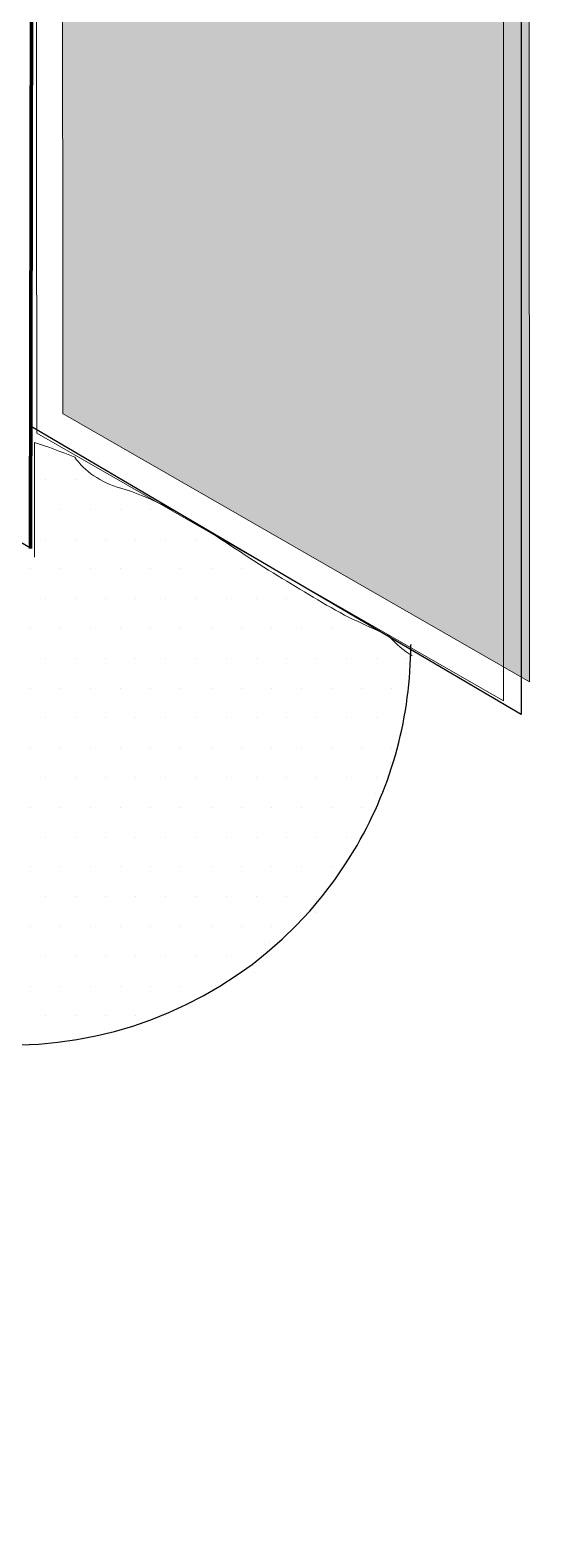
# Model space of a CAD drawing. Header units: inches. Extents: x -17.6 to 82.3, y -15.1 to 23.2.
# Drawn here: x 55.504 to 55.829, y -2.329 to -1.39 of the extents above; entities that cross this region are included whole.
import ezdxf

# ---------------------------------------------------------------- set-up
doc = ezdxf.new("R2010")
doc.units = ezdxf.units.IN
doc.header["$MEASUREMENT"] = 0
for name, color, linetype, lineweight in [('.ATI-HATCH', 7, 'Continuous', 0), ('G-ANNO-TTLB', 7, 'Continuous', 0), ('TYVEK', 7, 'Continuous', 0)]:
    doc.layers.add(name, color=color, linetype=linetype, lineweight=lineweight)

msp = doc.modelspace()

# ---------------------------------------------------------------- hatches: boundary and pattern name
at = {"layer": '.ATI-HATCH', "true_color": 0x808080, "transparency": 33554687}
h = msp.add_hatch(color=8, dxfattribs=at)
edge = h.paths.add_edge_path()
edge.add_spline(control_points=[(52.84139, 2.59806), (52.84139, 2.59806), (52.71514, 2.67042), (52.71514, 2.67042), (52.71514, 2.67042), (52.53722, 2.77236), (52.53722, 2.77236), (52.53722, 2.77236), (52.53722, 2.75764), (52.53722, 2.75764), (52.53722, 2.75764), (52.53055, 0.09889), (52.53055, 0.09889), (52.53055, 0.09889), (52.84208, -0.08097), (52.84208, -0.08097), (52.84208, -0.08097), (52.84208, 0.25375), (52.84208, 0.25375), (52.84208, 0.25375), (52.84139, 0.25347), (52.84139, 0.25347), (52.84139, 0.25347), (52.84139, 2.59806), (52.84139, 2.59806)], knot_values=[0, 0, 0, 0, 1, 1, 1, 2, 2, 2, 3, 3, 3, 4, 4, 4, 5, 5, 5, 6, 6, 6, 7, 7, 7, 8, 8, 8, 8], degree=3, periodic=0)
edge = h.paths.add_edge_path()
edge.add_spline(control_points=[(52.84139, 3.04972), (52.84139, 3.04972), (52.84139, 2.59806), (52.84139, 2.59806), (52.84139, 2.59806), (52.8482, 2.59417), (52.8482, 2.59417), (52.8482, 2.59417), (52.84139, 3.04972), (52.84139, 3.04972)], knot_values=[0, 0, 0, 0, 1, 1, 1, 2, 2, 2, 3, 3, 3, 3], degree=3, periodic=0)
edge = h.paths.add_edge_path()
edge.add_spline(control_points=[(55.81569, 0.95583), (55.81569, 0.95583), (55.52319, 1.12347), (55.52319, 1.12347), (55.52319, 1.12347), (55.52486, -1.62986), (55.52486, -1.62986), (55.52486, -1.62986), (55.525, -1.62986), (55.525, -1.62986), (55.525, -1.62986), (55.81681, -1.7975), (55.81681, -1.7975), (55.81681, -1.7975), (55.81569, 0.95583), (55.81569, 0.95583)], knot_values=[0, 0, 0, 0, 1, 1, 1, 2, 2, 2, 3, 3, 3, 4, 4, 4, 5, 5, 5, 5], degree=3, periodic=0)
at = {"layer": 'G-ANNO-TTLB', "true_color": 0xff00ff, "transparency": 33554687}
h = msp.add_hatch(color=6, dxfattribs=at)
edge = h.paths.add_edge_path()
edge.add_spline(control_points=[(77.90202, -11.06099), (77.90202, -11.06099), (37.21427, -11.06099), (37.21427, -11.06099), (37.21427, -11.06099), (37.21427, 23.06401), (37.21427, 23.06401), (37.21427, 23.06401), (77.90202, 23.06401), (77.90202, 23.06401), (77.90202, 23.06401), (77.90202, -11.06099), (77.90202, -11.06099)], knot_values=[0, 0, 0, 0, 1, 1, 1, 2, 2, 2, 3, 3, 3, 4, 4, 4, 4], degree=3, periodic=0)
edge = h.paths.add_edge_path()
edge.add_spline(control_points=[(37.33927, 22.93901), (37.33927, 22.93901), (37.33927, -10.93599), (37.33927, -10.93599), (37.33927, -10.93599), (77.77702, -10.93599), (77.77702, -10.93599), (77.77702, -10.93599), (77.77702, 22.93901), (77.77702, 22.93901), (77.77702, 22.93901), (37.33927, 22.93901), (37.33927, 22.93901)], knot_values=[0, 0, 0, 0, 1, 1, 1, 2, 2, 2, 3, 3, 3, 4, 4, 4, 4], degree=3, periodic=0)
edge.add_line((37.33927, 22.93901), (37.33927, 22.93901))
at = {"layer": 'TYVEK', "true_color": 0x000000, "transparency": 33554687}
h = msp.add_hatch(dxfattribs=at)
h.set_pattern_fill('_U', color=18, scale=10, angle=44.99999, style=2, pattern_type=0)
h.set_pattern_definition([(45, (0, 0), (-7.071, 7.071), [])])
h.paths.add_polyline_path([(55.80055, -1.80942), (55.50862, -1.64197), (55.50516, 1.12618), (55.80055, 0.96611)])

# ---------------------------------------------------------------- linework, layer by layer
at = {"layer": '.ATI-HATCH', "color": 8, "lineweight": 0, "true_color": 0x808080}
for p, q in [((55.50459, -1.65232), (55.50459, -1.65232)), ((55.51401, -1.67096), (55.51401, -1.67096)), ((55.53284, -1.67096), (55.53284, -1.67096)), ((55.50459, -1.68959), (55.50459, -1.68959)), ((55.52343, -1.68959), (55.52343, -1.68959)), ((55.54226, -1.68959), (55.54226, -1.68959)), ((55.56109, -1.68959), (55.56109, -1.68959)), ((55.57993, -1.68959), (55.57993, -1.68959)), ((55.51401, -1.70823), (55.51401, -1.70823)), ((55.53284, -1.70823), (55.53284, -1.70823)), ((55.55168, -1.70823), (55.55168, -1.70823)), ((55.57051, -1.70823), (55.57051, -1.70823)), ((55.58934, -1.70823), (55.58934, -1.70823)), ((55.60818, -1.70823), (55.60818, -1.70823)), ((55.50459, -1.72687), (55.50459, -1.72687)), ((55.52343, -1.72687), (55.52343, -1.72687)), ((55.54226, -1.72687), (55.54226, -1.72687)), ((55.56109, -1.72687), (55.56109, -1.72687)), ((55.57993, -1.72687), (55.57993, -1.72687)), ((55.59876, -1.72687), (55.59876, -1.72687)), ((55.61759, -1.72687), (55.61759, -1.72687)), ((55.63643, -1.72687), (55.63643, -1.72687)), ((55.51401, -1.74551), (55.51401, -1.74551)), ((55.53284, -1.74551), (55.53284, -1.74551)), ((55.55168, -1.74551), (55.55168, -1.74551)), ((55.57051, -1.74551), (55.57051, -1.74551)), ((55.58934, -1.74551), (55.58934, -1.74551)), ((55.60818, -1.74551), (55.60818, -1.74551)), ((55.62701, -1.74551), (55.62701, -1.74551)), ((55.64584, -1.74551), (55.64584, -1.74551)), ((55.66467, -1.74551), (55.66467, -1.74551)), ((55.50459, -1.76414), (55.50459, -1.76414)), ((55.52343, -1.76414), (55.52343, -1.76414)), ((55.54226, -1.76414), (55.54226, -1.76414)), ((55.56109, -1.76414), (55.56109, -1.76414)), ((55.57993, -1.76414), (55.57993, -1.76414)), ((55.59876, -1.76414), (55.59876, -1.76414)), ((55.61759, -1.76414), (55.61759, -1.76414)), ((55.63643, -1.76414), (55.63643, -1.76414)), ((55.65526, -1.76414), (55.65526, -1.76414)), ((55.67409, -1.76414), (55.67409, -1.76414)), ((55.69292, -1.76414), (55.69292, -1.76414)), ((55.71176, -1.76414), (55.71176, -1.76414)), ((55.51401, -1.78278), (55.51401, -1.78278)), ((55.53284, -1.78278), (55.53284, -1.78278)), ((55.55168, -1.78278), (55.55168, -1.78278)), ((55.57051, -1.78278), (55.57051, -1.78278)), ((55.58934, -1.78278), (55.58934, -1.78278)), ((55.60818, -1.78278), (55.60818, -1.78278)), ((55.62701, -1.78278), (55.62701, -1.78278)), ((55.64584, -1.78278), (55.64584, -1.78278)), ((55.66467, -1.78278), (55.66467, -1.78278)), ((55.68351, -1.78278), (55.68351, -1.78278)), ((55.70234, -1.78278), (55.70234, -1.78278)), ((55.72117, -1.78278), (55.72117, -1.78278)), ((55.74001, -1.78278), (55.74001, -1.78278)), ((55.73929, -1.79269), (55.73929, -1.79269)), ((55.50459, -1.80142), (55.50459, -1.80142)), ((55.52343, -1.80142), (55.52343, -1.80142)), ((55.54226, -1.80142), (55.54226, -1.80142)), ((55.56109, -1.80142), (55.56109, -1.80142)), ((55.57993, -1.80142), (55.57993, -1.80142)), ((55.59876, -1.80142), (55.59876, -1.80142)), ((55.61759, -1.80142), (55.61759, -1.80142)), ((55.63643, -1.80142), (55.63643, -1.80142)), ((55.65526, -1.80142), (55.65526, -1.80142)), ((55.67409, -1.80142), (55.67409, -1.80142)), ((55.69292, -1.80142), (55.69292, -1.80142)), ((55.71176, -1.80142), (55.71176, -1.80142)), ((55.73059, -1.80142), (55.73059, -1.80142)), ((55.51401, -1.82006), (55.51401, -1.82006)), ((55.53284, -1.82006), (55.53284, -1.82006)), ((55.55168, -1.82006), (55.55168, -1.82006)), ((55.57051, -1.82006), (55.57051, -1.82006)), ((55.58934, -1.82006), (55.58934, -1.82006)), ((55.60818, -1.82006), (55.60818, -1.82006)), ((55.62701, -1.82006), (55.62701, -1.82006)), ((55.64584, -1.82006), (55.64584, -1.82006)), ((55.66467, -1.82006), (55.66467, -1.82006)), ((55.68351, -1.82006), (55.68351, -1.82006)), ((55.70234, -1.82006), (55.70234, -1.82006)), ((55.72117, -1.82006), (55.72117, -1.82006)), ((55.74001, -1.82006), (55.74001, -1.82006)), ((55.73929, -1.82997), (55.73929, -1.82997)), ((55.50459, -1.8387), (55.50459, -1.8387)), ((55.52343, -1.8387), (55.52343, -1.8387)), ((55.54226, -1.8387), (55.54226, -1.8387)), ((55.56109, -1.8387), (55.56109, -1.8387)), ((55.57993, -1.8387), (55.57993, -1.8387)), ((55.59876, -1.8387), (55.59876, -1.8387)), ((55.61759, -1.8387), (55.61759, -1.8387)), ((55.63643, -1.8387), (55.63643, -1.8387)), ((55.65526, -1.8387), (55.65526, -1.8387)), ((55.67409, -1.8387), (55.67409, -1.8387)), ((55.69292, -1.8387), (55.69292, -1.8387)), ((55.71176, -1.8387), (55.71176, -1.8387)), ((55.73059, -1.8387), (55.73059, -1.8387)), ((55.72986, -1.84861), (55.72986, -1.84861)), ((55.51401, -1.85733), (55.51401, -1.85733)), ((55.53284, -1.85733), (55.53284, -1.85733)), ((55.55168, -1.85733), (55.55168, -1.85733)), ((55.57051, -1.85733), (55.57051, -1.85733)), ((55.58934, -1.85733), (55.58934, -1.85733)), ((55.60818, -1.85733), (55.60818, -1.85733)), ((55.62701, -1.85733), (55.62701, -1.85733)), ((55.64584, -1.85733), (55.64584, -1.85733)), ((55.66467, -1.85733), (55.66467, -1.85733)), ((55.68351, -1.85733), (55.68351, -1.85733)), ((55.70234, -1.85733), (55.70234, -1.85733)), ((55.72117, -1.85733), (55.72117, -1.85733)), ((55.72044, -1.86724), (55.72044, -1.86724)), ((55.50459, -1.87597), (55.50459, -1.87597)), ((55.52343, -1.87597), (55.52343, -1.87597)), ((55.54226, -1.87597), (55.54226, -1.87597)), ((55.56109, -1.87597), (55.56109, -1.87597)), ((55.57993, -1.87597), (55.57993, -1.87597)), ((55.59876, -1.87597), (55.59876, -1.87597)), ((55.61759, -1.87597), (55.61759, -1.87597)), ((55.63643, -1.87597), (55.63643, -1.87597)), ((55.65526, -1.87597), (55.65526, -1.87597)), ((55.67409, -1.87597), (55.67409, -1.87597)), ((55.69292, -1.87597), (55.69292, -1.87597)), ((55.71176, -1.87597), (55.71176, -1.87597)), ((55.51401, -1.89461), (55.51401, -1.89461)), ((55.53284, -1.89461), (55.53284, -1.89461)), ((55.55168, -1.89461), (55.55168, -1.89461)), ((55.57051, -1.89461), (55.57051, -1.89461)), ((55.58934, -1.89461), (55.58934, -1.89461)), ((55.60818, -1.89461), (55.60818, -1.89461)), ((55.62701, -1.89461), (55.62701, -1.89461)), ((55.64584, -1.89461), (55.64584, -1.89461)), ((55.66467, -1.89461), (55.66467, -1.89461)), ((55.68351, -1.89461), (55.68351, -1.89461)), ((55.70234, -1.89461), (55.70234, -1.89461)), ((55.50459, -1.91325), (55.50459, -1.91325)), ((55.52343, -1.91325), (55.52343, -1.91325)), ((55.54226, -1.91325), (55.54226, -1.91325)), ((55.56109, -1.91325), (55.56109, -1.91325)), ((55.57993, -1.91325), (55.57993, -1.91325)), ((55.59876, -1.91325), (55.59876, -1.91325)), ((55.61759, -1.91325), (55.61759, -1.91325)), ((55.63643, -1.91325), (55.63643, -1.91325)), ((55.65526, -1.91325), (55.65526, -1.91325)), ((55.67409, -1.91325), (55.67409, -1.91325)), ((55.69292, -1.91325), (55.69292, -1.91325)), ((55.69215, -1.92316), (55.69215, -1.92316)), ((55.51401, -1.93188), (55.51401, -1.93188)), ((55.53284, -1.93188), (55.53284, -1.93188)), ((55.55168, -1.93188), (55.55168, -1.93188)), ((55.57051, -1.93188), (55.57051, -1.93188)), ((55.58934, -1.93188), (55.58934, -1.93188)), ((55.60818, -1.93188), (55.60818, -1.93188)), ((55.62701, -1.93188), (55.62701, -1.93188)), ((55.64584, -1.93188), (55.64584, -1.93188)), ((55.66467, -1.93188), (55.66467, -1.93188)), ((55.68351, -1.93188), (55.68351, -1.93188)), ((55.68272, -1.94179), (55.68272, -1.94179)), ((55.50459, -1.95052), (55.50459, -1.95052)), ((55.52343, -1.95052), (55.52343, -1.95052)), ((55.54226, -1.95052), (55.54226, -1.95052)), ((55.56109, -1.95052), (55.56109, -1.95052)), ((55.57993, -1.95052), (55.57993, -1.95052)), ((55.59876, -1.95052), (55.59876, -1.95052)), ((55.61759, -1.95052), (55.61759, -1.95052)), ((55.63643, -1.95052), (55.63643, -1.95052)), ((55.65526, -1.95052), (55.65526, -1.95052)), ((55.67409, -1.95052), (55.67409, -1.95052)), ((55.65444, -1.96043), (55.65444, -1.96043)), ((55.51401, -1.96916), (55.51401, -1.96916)), ((55.53284, -1.96916), (55.53284, -1.96916)), ((55.55168, -1.96916), (55.55168, -1.96916)), ((55.57051, -1.96916), (55.57051, -1.96916)), ((55.58934, -1.96916), (55.58934, -1.96916)), ((55.60818, -1.96916), (55.60818, -1.96916)), ((55.62701, -1.96916), (55.62701, -1.96916)), ((55.64584, -1.96916), (55.64584, -1.96916)), ((55.64501, -1.97907), (55.64501, -1.97907)), ((55.50459, -1.9878), (55.50459, -1.9878)), ((55.52343, -1.9878), (55.52343, -1.9878)), ((55.54226, -1.9878), (55.54226, -1.9878)), ((55.56109, -1.9878), (55.56109, -1.9878)), ((55.57993, -1.9878), (55.57993, -1.9878)), ((55.59876, -1.9878), (55.59876, -1.9878)), ((55.61759, -1.9878), (55.61759, -1.9878)), ((55.51401, -2.00644), (55.51401, -2.00644)), ((55.53284, -2.00644), (55.53284, -2.00644)), ((55.55168, -2.00644), (55.55168, -2.00644)), ((55.57051, -2.00644), (55.57051, -2.00644)), ((55.58934, -2.00644), (55.58934, -2.00644)), ((55.50459, -2.02507), (55.50459, -2.02507)), ((55.52343, -2.02507), (55.52343, -2.02507))]:
    msp.add_line(p, q, dxfattribs=at)
at = {"layer": '.ATI-HATCH'}
for points, knots in [([(55.81569, 0.95583), (55.81569, 0.95583), (55.52319, 1.12347), (55.52319, 1.12347), (55.52319, 1.12347), (55.52486, -1.62986), (55.52486, -1.62986), (55.52486, -1.62986), (55.525, -1.62986), (55.525, -1.62986), (55.525, -1.62986), (55.81681, -1.7975), (55.81681, -1.7975), (55.81681, -1.7975), (55.81569, 0.95583), (55.81569, 0.95583)], [0, 0, 0, 0, 1, 1, 1, 2, 2, 2, 3, 3, 3, 4, 4, 4, 5, 5, 5, 5]), ([(55.74347, -1.7812), (55.73831, -1.77816), (55.73342, -1.77414), (55.72903, -1.76893), (55.72769, -1.76829), (55.72637, -1.76767), (55.72472, -1.76686), (55.71782, -1.76366), (55.71092, -1.76047), (55.70401, -1.75727), (55.68884, -1.74942), (55.67416, -1.73992), (55.65946, -1.73119), (55.62858, -1.71284), (55.59605, -1.68655), (55.56122, -1.6765), (55.54811, -1.67272), (55.53863, -1.66575), (55.53228, -1.65711), (55.52399, -1.65374), (55.51563, -1.65056), (55.50712, -1.64785), (55.50712, -1.64785), (55.50713, -1.71961), (55.50713, -1.71961)], [0, 0, 0, 0, 1, 1, 1, 2, 2, 2, 3, 3, 3, 4, 4, 4, 5, 5, 5, 6, 6, 6, 7, 7, 7, 8, 8, 8, 8])]:
    msp.add_open_spline(points, degree=3, knots=knots, dxfattribs=at)
at = {"layer": 'G-ANNO-TTLB'}
for points in [[(77.90202, -11.06099), (77.90202, -11.06099), (37.21427, -11.06099), (37.21427, -11.06099), (37.21427, -11.06099), (37.21427, 23.06401), (37.21427, 23.06401), (37.21427, 23.06401), (77.90202, 23.06401), (77.90202, 23.06401), (77.90202, 23.06401), (77.90202, -11.06099), (77.90202, -11.06099)], [(37.33927, 22.93901), (37.33927, 22.93901), (37.33927, -10.93599), (37.33927, -10.93599), (37.33927, -10.93599), (77.77702, -10.93599), (77.77702, -10.93599), (77.77702, -10.93599), (77.77702, 22.93901), (77.77702, 22.93901), (77.77702, 22.93901), (37.33927, 22.93901), (37.33927, 22.93901)]]:
    msp.add_open_spline(points, degree=3, knots=[0, 0, 0, 0, 1, 1, 1, 2, 2, 2, 3, 3, 3, 4, 4, 4, 4], dxfattribs=at)
at = {"layer": 'TYVEK', "color": 18, "lineweight": 80, "true_color": 0x000000}
msp.add_line((55.5101, 1.4899), (55.50463, -1.71422), dxfattribs=at)
at = {"layer": 'TYVEK', "color": 1, "lineweight": 25, "true_color": 0xff0000}
for p, q in [((55.50463, 1.47732), (55.50463, -1.71392)), ((55.50463, -1.71392), (55.40128, -1.65425))]:
    msp.add_line(p, q, dxfattribs=at)
at = {"layer": 'TYVEK', "color": 191, "lineweight": 25, "true_color": 0xbf7fff}
for p, q in [((55.81181, 0.94807), (55.81171, -1.81801)), ((55.81171, -1.81801), (55.50461, -1.6376))]:
    msp.add_line(p, q, dxfattribs=at)
at = {"layer": 'TYVEK', "color": 4, "lineweight": 25, "true_color": 0x00ffff}
msp.add_line((55.74259, -1.77421), (55.74259, -1.77464), dxfattribs=at)
at = {"layer": 'TYVEK', "color": 18, "lineweight": 25, "true_color": 0x000000}
msp.add_lwpolyline([(52.82114, 0.2298), (52.82114, 3.0271), (55.50412, 1.47678), (55.50463, -1.71422)], dxfattribs=at)
at = {"layer": 'TYVEK'}
msp.add_lwpolyline([(55.80055, -1.80942), (55.50862, -1.64197), (55.50516, 1.12618), (55.80055, 0.96611)], close=True, dxfattribs=at)
at = {"layer": 'TYVEK', "color": 4, "lineweight": 25, "true_color": 0x00ffff}
msp.add_open_spline([(55.3674, -1.99104), (55.48692, -2.06018), (55.63985, -2.01934), (55.70899, -1.89983), (55.731, -1.86178), (55.74259, -1.8186), (55.74259, -1.77464)], degree=3, knots=[0, 0, 0, 0, 1, 1, 1, 2, 2, 2, 2], dxfattribs=at)

doc.saveas('drawing.dxf')
